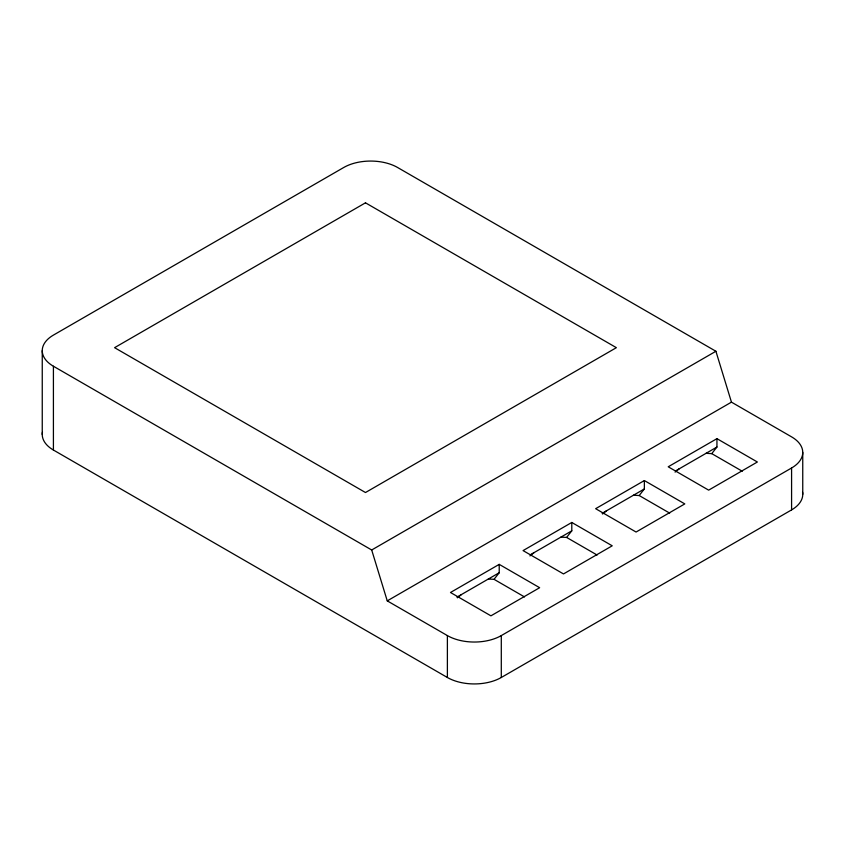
<?xml version="1.0" encoding="UTF-8"?>
<svg xmlns="http://www.w3.org/2000/svg" width="845" height="845" viewBox="0 0 845 845"><rect width="100%" height="100%" fill="white"/><g stroke="black" fill="none" stroke-linecap="round" stroke-linejoin="round"><path stroke-width="1.27" d="M488.336 579.026L494.04 579.321L499.215 572.741L499.215 564.365L539.649 587.708L490.924 615.836L450.491 592.493L499.215 564.365M560.911 537.124L566.604 537.42L571.79 530.84L571.79 522.463L612.224 545.807L563.499 573.935L523.066 550.591L571.79 522.463M633.475 495.223L639.179 495.529L644.365 488.938L644.365 480.562L684.799 503.905L636.074 532.033L595.64 508.69L644.365 480.562M706.05 453.321L711.754 453.628L716.94 447.037L716.94 438.661L757.373 462.004L708.649 490.142L668.215 466.789L716.94 438.661M457.356 597.806L461.381 594.584M529.931 555.904L533.955 552.683M602.506 514.003L606.52 510.792M675.081 472.101L679.095 468.89M715.905 351.266L397.615 167.511A38.12 22.012 0 0 0 343.704 167.511L53.415 335.106A38.12 22.012 0 0 0 53.415 366.234L371.694 549.989L715.905 351.266L731.453 402.146L791.585 436.865A38.12 22.012 0 0 1 791.585 467.993L791.585 509.894L501.296 677.489A38.12 22.012 0 0 1 447.385 677.489L53.415 450.036A38.12 22.012 0 0 1 42.43 432.313M371.694 549.989L387.253 600.869L731.453 402.146M457.029 597.098L499.215 572.741M530.681 554.573L571.79 530.84M602.168 513.306L644.365 488.938M675.831 470.771L716.94 447.037M387.253 600.869L447.385 635.588A38.12 22.012 0 0 0 501.296 635.588L791.585 467.993M711.754 453.628L742.248 471.225M639.179 495.529L669.673 513.126M566.604 537.42L597.098 555.028M494.04 579.321L524.523 596.929M802.75 452.424L802.75 494.325M501.296 635.588L501.296 677.489M447.385 635.588L447.385 677.489M53.415 366.234L53.415 450.036M42.25 350.675L42.25 434.467M802.57 492.17A38.12 22.012 0 0 1 791.585 509.894M365.484 202.821L114.582 347.675L365.484 492.529L616.375 347.675L365.484 202.821"/></g></svg>
